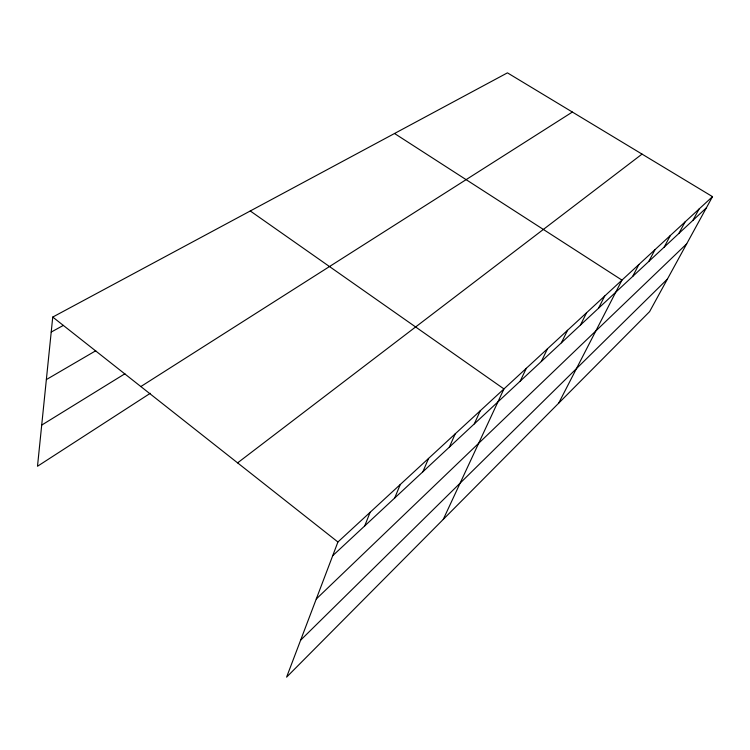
<?xml version="1.0" encoding="UTF-8"?>
<svg xmlns="http://www.w3.org/2000/svg" width="750" height="750" viewBox="0 0 750 750"><rect width="100%" height="100%" fill="white"/><g stroke="black" fill="none" stroke-linecap="round" stroke-linejoin="round"><path stroke-width="1.12" d="M712.5 196.641L337.913 541.997L286.594 677.147L649.612 311.616L712.5 196.641L507.441 72.853L52.744 317.062L37.5 466.266L150.272 393.3M364.697 525.938L370.125 512.297M394.678 498.028L400.284 484.491M422.841 471.806L428.597 458.391M449.334 447.141L455.212 433.856M474.309 423.891L480.281 410.738M443.25 519.403L503.944 388.922L250.266 210.975M520.2 381.159L526.312 368.306M541.322 361.491L547.481 348.788M561.366 342.834L567.553 330.281M580.397 325.116L586.613 312.712M598.5 308.259L604.725 296.006M558.675 403.181L621.966 280.116L394.528 133.491M632.663 276.459L638.888 264.516M648.787 261.45L655.003 249.656M664.181 247.125L670.369 235.481M678.872 233.438L685.05 221.953M692.925 220.35L699.075 209.016M300.637 640.163L667.425 279.056M316.266 599.006L686.7 243.816M332.7 555.722L706.378 207.834M237.6 462.872L642.038 154.106M140.841 386.55L572.372 112.05M41.709 425.1L124.931 373.753M46.359 379.584L95.756 350.756M51.216 332.062L63.366 325.397M52.744 317.062L337.913 541.997"/></g></svg>
